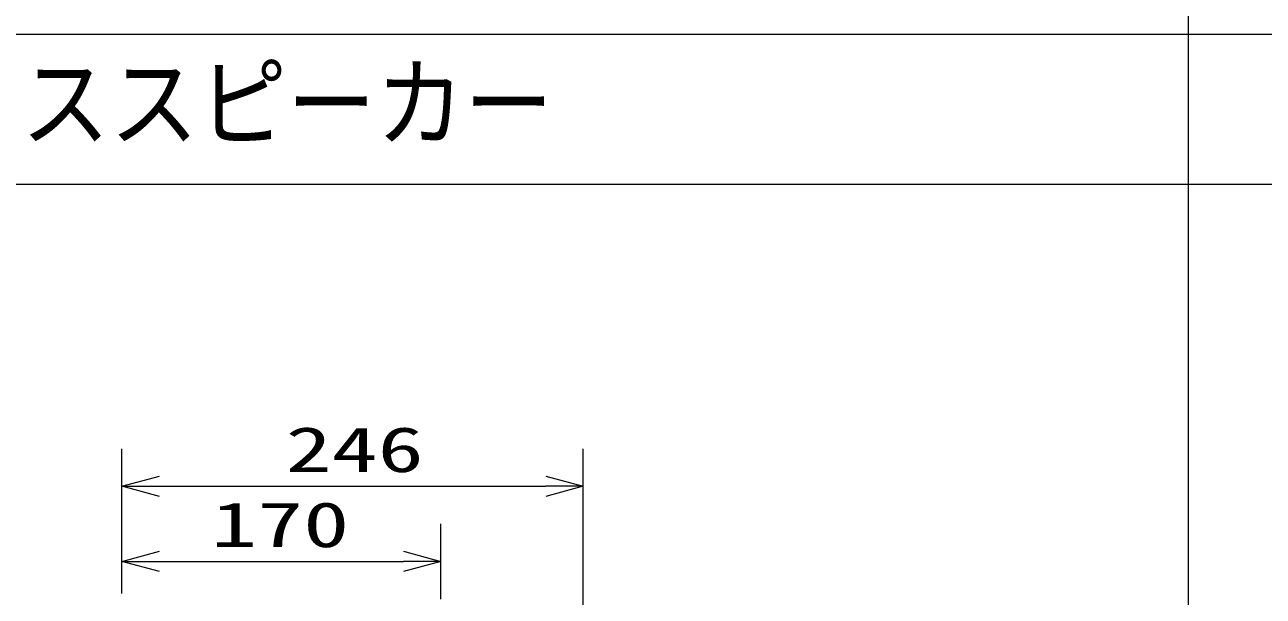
# Model space of a CAD drawing. Units: millimetres on the paper. Extents: x -401 to 401, y -280 to 280.
# Drawn here: x 196 to 262, y -29.9 to 0.5 of the extents above; entities that cross this region are included whole.
import ezdxf
from ezdxf.enums import TextEntityAlignment as Align

# ---------------------------------------------------------------- set-up
doc = ezdxf.new("R2010")
doc.units = ezdxf.units.MM
for name, color, linetype, lineweight in [('0-3_WAKU-M', 7, 'Continuous', 9), ('0-6_SUNPO', 7, 'Continuous', 9), ('0-7_MOJI1', 7, 'Continuous', 9)]:
    doc.layers.add(name, color=color, linetype=linetype, lineweight=lineweight)
doc.styles.add('ＭＳ ゴシック', font='')
doc.styles.get('ＭＳ ゴシック').set_extended_font_data('MS Gothic')

# ---------------------------------------------------------------- blocks, each defined once
blk = doc.blocks.new('_OPEN30')
at = {"layer": '0-6_SUNPO'}
blk.add_line((0, 0), (-1, 0), dxfattribs=at)
blk.add_lwpolyline([(-1, 0.2679), (0, 0), (-1, -0.2679)], dxfattribs=at)

msp = doc.modelspace()

# ---------------------------------------------------------------- linework, layer by layer
at = {"layer": '0-3_WAKU-M'}
for p, q in [((258.011, 240.017), (258.011, -239.983)), ((-257.989, 0.017), (387.011, 0.017)), ((-257.989, -7.983), (387.011, -7.983))]:
    msp.add_line(p, q, dxfattribs=at)
at = {"layer": '0-6_SUNPO'}
for p, q in [((201.189, -29.777), (201.189, -22.067)), ((225.769, -39.227), (225.769, -22.067)), ((203.189, -24.067), (223.769, -24.067)), ((201.189, -29.777), (201.189, -26.067)), ((218.189, -30.074), (218.189, -26.067)), ((203.189, -28.067), (216.189, -28.067))]:
    msp.add_line(p, q, dxfattribs=at)

# ---------------------------------------------------------------- block references
at = {"layer": '0-6_SUNPO', "xscale": 2, "yscale": 2, "rotation": 180}
for p in [(201.189, -24.067), (201.189, -28.067)]:
    msp.add_blockref('_OPEN30', p, dxfattribs=at)
at = {"layer": '0-6_SUNPO', "xscale": 2, "yscale": 2}
for p in [(225.769, -24.067), (218.189, -28.067)]:
    msp.add_blockref('_OPEN30', p, dxfattribs=at)

# ---------------------------------------------------------------- texts
at = {"layer": '0-6_SUNPO', "style": 'ＭＳ ゴシック', "width": 1.5}
for s, p in [('246', (209.907, -24.03)), ('170', (205.939, -28.03))]:
    msp.add_text(s, height=2.405, dxfattribs=at).set_placement(p, align=Align.BOTTOM_LEFT)
at = {"layer": '0-7_MOJI1', "style": 'ＭＳ ゴシック', "width": 0.9}
msp.add_text('屋外対応型ボックススピーカー', height=3.849, dxfattribs=at).set_placement((158.011, -6.723), align=Align.BOTTOM_LEFT)

doc.saveas('drawing.dxf')
